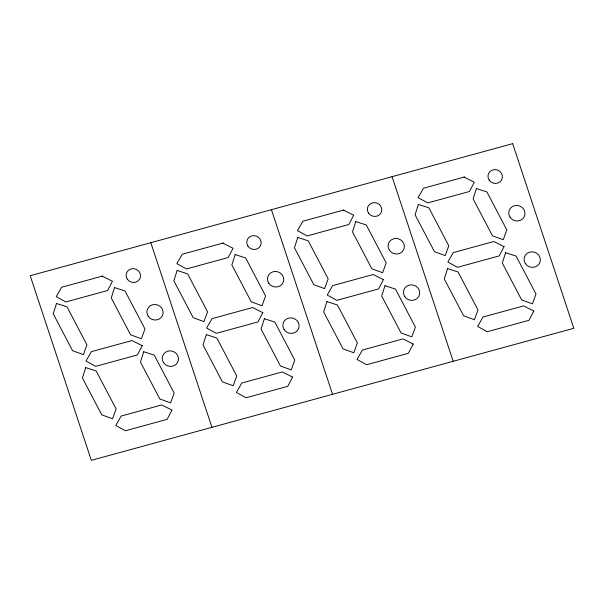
<?xml version="1.0" encoding="UTF-8"?>
<svg xmlns="http://www.w3.org/2000/svg" width="604" height="604" viewBox="0 0 604 604"><rect width="100%" height="100%" fill="white"/><g stroke="black" fill="none" stroke-linecap="round" stroke-linejoin="round"><path stroke-width="0.91" d="M102.703 276.013L61.653 287.247L56.24 296.662L65.889 301.955L107.61 290.539L112.442 281.283L102.212 276.141M223.321 242.997L182.272 254.231L176.859 263.646L186.508 268.946L228.229 257.523L233.061 248.267L222.831 243.133M343.94 209.981L302.891 221.215L297.478 230.637L307.126 235.93L348.848 224.507L353.68 215.251L343.45 210.117M464.559 176.972L423.51 188.206L418.096 197.621L427.745 202.914L469.467 191.498L474.299 182.242L464.068 177.1M392.056 176.678L453.181 361.29M271.438 209.694L332.562 394.306M150.819 242.71L211.944 427.322M56.519 303.48L53.22 313.801L72.593 350.728L83.36 354.631L86.938 344.839L67.006 306.862L56.519 303.48M85.708 367.625L82.408 377.953L101.782 414.873L112.555 418.783L116.127 408.984L96.202 371.007L85.708 367.625M114.549 287.595L111.249 297.923L130.623 334.843L141.389 338.746L144.968 328.954L125.043 290.977L114.549 287.595M143.744 351.747L140.445 362.068L159.811 398.987L170.585 402.898L174.163 393.106L154.231 355.122L143.744 351.747M177.138 270.464L173.839 280.792L193.212 317.712L203.978 321.622L207.557 311.823L187.625 273.846L177.138 270.464M206.334 334.616L203.027 344.937L222.4 381.856L233.174 385.767L236.745 375.975L216.821 337.991L206.334 334.616M235.167 254.578L231.868 264.907L251.241 301.826L262.008 305.737L265.586 295.937L245.662 257.961L235.167 254.578M264.363 318.731L261.064 329.052L280.43 365.979L291.204 369.882L294.782 360.09L274.85 322.113L264.363 318.731M297.757 237.455L294.458 247.776L313.831 284.695L324.597 288.606L328.176 278.806L308.244 240.83L297.757 237.455M326.953 301.6L323.646 311.921L343.019 348.848L353.793 352.751L357.364 342.959L337.44 304.982L326.953 301.6M355.786 221.57L352.487 231.891L371.86 268.81L382.626 272.721L386.205 262.929L366.281 224.952L355.786 221.57M384.982 285.715L381.683 296.043L401.056 332.963L411.822 336.873L415.401 327.074L395.469 289.097L384.982 285.715M418.376 204.439L415.076 214.76L434.45 251.679L445.216 255.59L448.795 245.798L428.863 207.821L418.376 204.439M447.572 268.584L444.265 278.912L463.638 315.832L474.412 319.743L477.983 309.943L458.059 271.966L447.572 268.584M476.405 188.554L473.106 198.875L492.479 235.802L503.245 239.705L506.824 229.913L486.899 191.936L476.405 188.554M505.601 252.706L502.301 263.027L521.675 299.946L532.441 303.857L536.02 294.057L516.088 256.081L505.601 252.706M142.204 345.684L137.372 354.941L95.651 366.356L86.002 361.064L91.415 351.649L131.974 340.55L142.204 345.684M171.959 410.086L167.134 419.342L125.413 430.758L115.764 425.465L121.17 416.05L161.736 404.952L171.959 410.086M262.823 312.668L257.991 321.924L216.27 333.348L206.621 328.048L212.034 318.633L252.593 307.534L262.823 312.668M292.578 377.07L287.753 386.326L246.032 397.749L236.383 392.449L241.796 383.034L282.355 371.936L292.578 377.07M383.442 279.652L378.61 288.908L336.889 300.331L327.24 295.039L332.653 285.624L373.212 274.518L383.442 279.652M413.204 344.053L408.372 353.31L366.651 364.733L357.002 359.44L362.415 350.026L402.974 338.919L413.204 344.053M504.061 246.643L499.229 255.9L457.507 267.315L447.858 262.023L453.272 252.608L493.83 241.502L504.061 246.643M533.823 311.045L528.991 320.301L487.269 331.717L477.621 326.424L483.034 317.009L523.592 305.903L533.823 311.045M512.675 143.661L30.2 275.718L91.325 460.339L573.8 328.282L512.675 143.661M510.018 217.183A8.169 7.731 19 0 0 524.076 216.995A8.169 7.731 19 0 0 516.458 205.428A8.169 7.731 19 0 0 510.018 217.183M525.382 263.578A8.169 7.731 19 0 0 539.432 263.389A8.169 7.731 19 0 0 531.822 251.823A8.169 7.731 19 0 0 525.382 263.578M489.112 180.06A7.263 6.87 19 0 0 501.607 179.894A7.263 6.87 19 0 0 494.835 169.611A7.263 6.87 19 0 0 489.112 180.06M389.399 250.199A8.169 7.731 19 0 0 403.457 250.011A8.169 7.731 19 0 0 395.839 238.444A8.169 7.731 19 0 0 389.399 250.199M404.763 296.594A8.169 7.731 19 0 0 418.814 296.405A8.169 7.731 19 0 0 411.203 284.839A8.169 7.731 19 0 0 404.763 296.594M368.493 213.076A7.263 6.87 19 0 0 380.988 212.91A7.263 6.87 19 0 0 374.216 202.619A7.263 6.87 19 0 0 368.493 213.076M268.78 283.216A8.169 7.731 19 0 0 282.838 283.027A8.169 7.731 19 0 0 275.22 271.453A8.169 7.731 19 0 0 268.78 283.216M284.144 329.61A8.169 7.731 19 0 0 298.195 329.422A8.169 7.731 19 0 0 290.584 317.847A8.169 7.731 19 0 0 284.144 329.61M247.874 246.092A7.263 6.87 19 0 0 260.369 245.919A7.263 6.87 19 0 0 253.597 235.636A7.263 6.87 19 0 0 247.874 246.092M148.161 316.224A8.169 7.731 19 0 0 162.219 316.043A8.169 7.731 19 0 0 154.601 304.469A8.169 7.731 19 0 0 148.161 316.224M163.525 362.619A8.169 7.731 19 0 0 177.576 362.438A8.169 7.731 19 0 0 169.966 350.864A8.169 7.731 19 0 0 163.525 362.619M127.255 279.101A7.263 6.87 19 0 0 139.75 278.935A7.263 6.87 19 0 0 132.978 268.652A7.263 6.87 19 0 0 127.255 279.101"/></g></svg>
